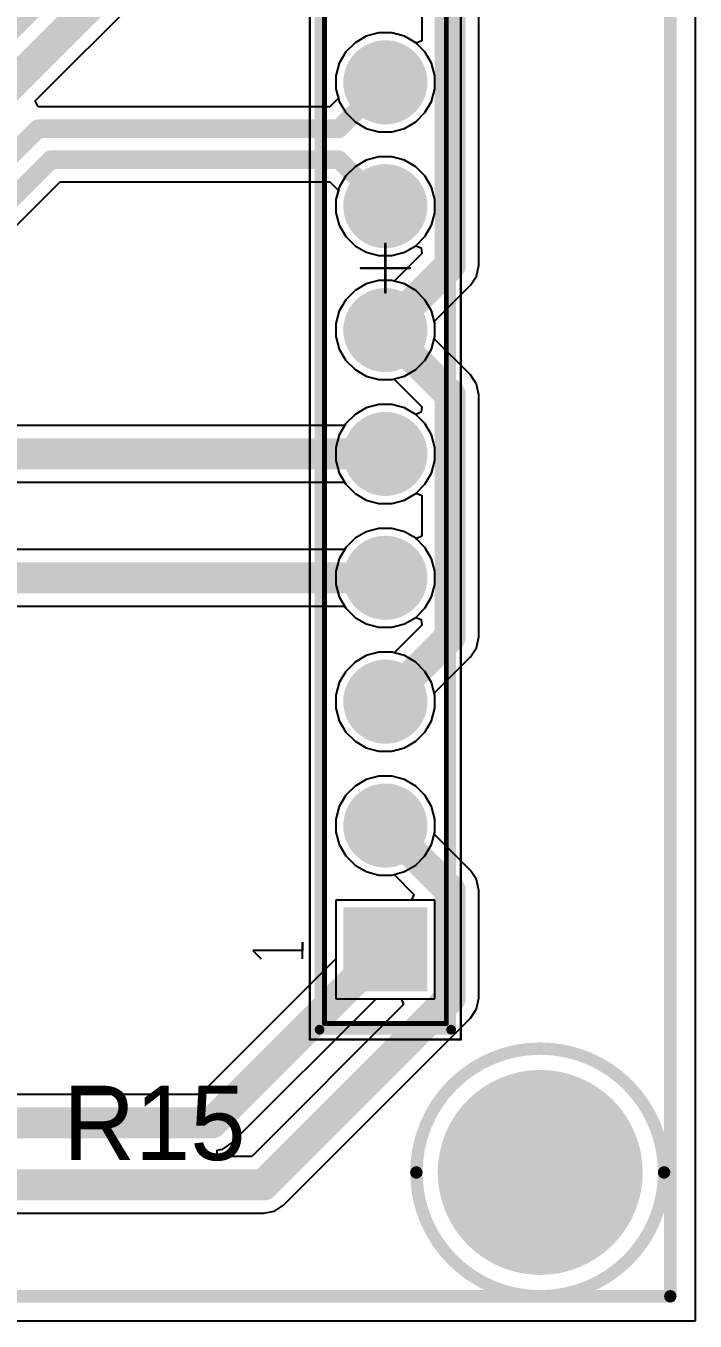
# Model space of a CAD drawing. Header units: millimetres. Extents: x 1.79 to 6.42, y 2.45 to 4.75.
# Drawn here: x 5.61 to 6.15, y 2.45 to 3.496 of the extents above; entities that cross this region are included whole.
import ezdxf

# ---------------------------------------------------------------- set-up
doc = ezdxf.new("R2010")
doc.units = ezdxf.units.MM
doc.header["$MEASUREMENT"] = 0
for name, color, linetype in [('BottomLayer', 5, 'Continuous'), ('BottomSolder', 6, 'Continuous'), ('Mechanical13', 56, 'Continuous'), ('Mechanical15', 56, 'Continuous'), ('MultiLayer', 9, 'Continuous'), ('PadHoleLayer', 156, 'Continuous'), ('TopLayer', 1, 'Continuous'), ('TopOverlay', 2, 'Continuous'), ('TopSolder', 216, 'Continuous')]:
    doc.layers.add(name, color=color, linetype=linetype)

# ---------------------------------------------------------------- blocks, each defined once
blk = doc.blocks.new('61301211821_10')
at = {"layer": 'BottomLayer', "const_width": 0.0299}
for points in [[(-0.465, 0, 1), (-0.435, 0, 1)], [(-0.365, 0, 1), (-0.335, 0, 1)], [(-0.265, 0, 1), (-0.235, 0, 1)], [(-0.165, 0, 1), (-0.135, 0, 1)], [(-0.065, 0, 1), (-0.035, 0, 1)], [(0.035, 0, 1), (0.065, 0, 1)], [(0.135, 0, 1), (0.165, 0, 1)]]:
    blk.add_lwpolyline(points, format="xyb", close=True, dxfattribs=at)
at = {"layer": 'BottomLayer'}
blk.add_solid([(-0.5799, -0.0299), (-0.5201, -0.0299), (-0.5799, 0.0299), (-0.5201, 0.0299)], dxfattribs=at)
at = {"layer": 'BottomSolder', "const_width": 0.0339}
for points in [[(-0.467, 0, 1), (-0.433, 0, 1)], [(-0.367, 0, 1), (-0.333, 0, 1)], [(-0.267, 0, 1), (-0.233, 0, 1)], [(-0.167, 0, 1), (-0.133, 0, 1)], [(-0.067, 0, 1), (-0.033, 0, 1)], [(0.033, 0, 1), (0.067, 0, 1)], [(0.133, 0, 1), (0.167, 0, 1)]]:
    blk.add_lwpolyline(points, format="xyb", close=True, dxfattribs=at)
at = {"layer": 'BottomSolder'}
blk.add_solid([(-0.5839, -0.0339), (-0.5161, -0.0339), (-0.5839, 0.0339), (-0.5161, 0.0339)], dxfattribs=at)
at = {"layer": 'Mechanical13', "const_width": 0.00394}
for points in [[(-0.6098, 0.0492), (0.6098, 0.0492)], [(-0.6098, 0.0492), (-0.6098, -0.0492)], [(-0.6098, -0.0492), (0.6098, -0.0492)]]:
    blk.add_lwpolyline(points, dxfattribs=at)
at = {"layer": 'Mechanical13', "const_width": 0.00197}
for points in [[(-0.6108, 0.0492, 1), (-0.6089, 0.0492, 1)], [(-0.6108, 0.0492, 1), (-0.6089, 0.0492, 1)], [(-0.6108, -0.0492, 1), (-0.6089, -0.0492, 1)], [(-0.6108, -0.0492, 1), (-0.6089, -0.0492, 1)]]:
    blk.add_lwpolyline(points, format="xyb", close=True, dxfattribs=at)
at = {"layer": 'Mechanical15', "const_width": 0.00197}
for points in [[(-0.6226, 0.061), (0.6226, 0.061)], [(-0.6226, 0.061), (-0.6226, -0.061)], [(0, 0.0197), (0, -0.0197)], [(-0.0197, 0), (0.0197, 0)], [(-0.6226, -0.061), (0.6226, -0.061)]]:
    blk.add_lwpolyline(points, dxfattribs=at)
at = {"layer": 'Mechanical15', "const_width": 0.000984}
for points in [[(-0.6231, 0.061, 1), (-0.6221, 0.061, 1)], [(-0.6231, 0.061, 1), (-0.6221, 0.061, 1)], [(-0.0005, 0.0197, 1), (0.0005, 0.0197, 1)], [(-0.0202, 0, 1), (-0.0192, 0, 1)], [(0.0192, 0, 1), (0.0202, 0, 1)], [(-0.0005, -0.0197, 1), (0.0005, -0.0197, 1)], [(-0.6231, -0.061, 1), (-0.6221, -0.061, 1)], [(-0.6231, -0.061, 1), (-0.6221, -0.061, 1)]]:
    blk.add_lwpolyline(points, format="xyb", close=True, dxfattribs=at)
at = {"layer": 'MultiLayer', "const_width": 0.0299}
for points in [[(-0.465, 0, 1), (-0.435, 0, 1)], [(-0.365, 0, 1), (-0.335, 0, 1)], [(-0.265, 0, 1), (-0.235, 0, 1)], [(-0.165, 0, 1), (-0.135, 0, 1)], [(-0.065, 0, 1), (-0.035, 0, 1)], [(0.035, 0, 1), (0.065, 0, 1)], [(0.135, 0, 1), (0.165, 0, 1)]]:
    blk.add_lwpolyline(points, format="xyb", close=True, dxfattribs=at)
at = {"layer": 'MultiLayer'}
blk.add_solid([(-0.5799, -0.0299), (-0.5201, -0.0299), (-0.5799, 0.0299), (-0.5201, 0.0299)], dxfattribs=at)
at = {"layer": 'PadHoleLayer', "const_width": 0.0201}
for points in [[(-0.56, 0, 1), (-0.54, 0, 1)], [(-0.46, 0, 1), (-0.44, 0, 1)], [(-0.36, 0, 1), (-0.34, 0, 1)], [(-0.26, 0, 1), (-0.24, 0, 1)], [(-0.16, 0, 1), (-0.14, 0, 1)], [(-0.06, 0, 1), (-0.04, 0, 1)], [(0.04, 0, 1), (0.06, 0, 1)], [(0.14, 0, 1), (0.16, 0, 1)]]:
    blk.add_lwpolyline(points, format="xyb", close=True, dxfattribs=at)
at = {"layer": 'TopLayer', "const_width": 0.0299}
for points in [[(-0.465, 0, 1), (-0.435, 0, 1)], [(-0.365, 0, 1), (-0.335, 0, 1)], [(-0.265, 0, 1), (-0.235, 0, 1)], [(-0.165, 0, 1), (-0.135, 0, 1)], [(-0.065, 0, 1), (-0.035, 0, 1)], [(0.035, 0, 1), (0.065, 0, 1)], [(0.135, 0, 1), (0.165, 0, 1)]]:
    blk.add_lwpolyline(points, format="xyb", close=True, dxfattribs=at)
at = {"layer": 'TopLayer'}
blk.add_solid([(-0.5799, -0.0299), (-0.5201, -0.0299), (-0.5799, 0.0299), (-0.5201, 0.0299)], dxfattribs=at)
at = {"layer": 'TopOverlay'}
for p, q in [((-0.5508, 0.1069), (-0.5575, 0.1003)), ((-0.5508, 0.0669), (-0.5508, 0.1069)), ((-0.5575, 0.0669), (-0.5442, 0.0669)), ((-0.5442, 0.0669), (-0.5508, 0.0669))]:
    blk.add_line(p, q, dxfattribs=at)
at = {"layer": 'TopOverlay', "const_width": 0.00787}
for points in [[(-0.6148, 0.0531), (0.6148, 0.0531)], [(-0.6148, 0.0531), (-0.6148, -0.0531)], [(-0.6148, -0.0531), (0.6148, -0.0531)]]:
    blk.add_lwpolyline(points, dxfattribs=at)
at = {"layer": 'TopOverlay', "const_width": 0.00394}
for points in [[(-0.6167, 0.0531, 1), (-0.6128, 0.0531, 1)], [(-0.6167, 0.0531, 1), (-0.6128, 0.0531, 1)], [(-0.6167, -0.0531, 1), (-0.6128, -0.0531, 1)], [(-0.6167, -0.0531, 1), (-0.6128, -0.0531, 1)]]:
    blk.add_lwpolyline(points, format="xyb", close=True, dxfattribs=at)
at = {"layer": 'TopSolder', "const_width": 0.0339}
for points in [[(-0.467, 0, 1), (-0.433, 0, 1)], [(-0.367, 0, 1), (-0.333, 0, 1)], [(-0.267, 0, 1), (-0.233, 0, 1)], [(-0.167, 0, 1), (-0.133, 0, 1)], [(-0.067, 0, 1), (-0.033, 0, 1)], [(0.033, 0, 1), (0.067, 0, 1)], [(0.133, 0, 1), (0.167, 0, 1)]]:
    blk.add_lwpolyline(points, format="xyb", close=True, dxfattribs=at)
at = {"layer": 'TopSolder'}
blk.add_solid([(-0.5839, -0.0339), (-0.5161, -0.0339), (-0.5839, 0.0339), (-0.5161, 0.0339)], dxfattribs=at)

msp = doc.modelspace()

# ---------------------------------------------------------------- linework, layer by layer
at = {"layer": 'BottomLayer'}
for p, q in [((6.15, 4.75), (6.15, 2.45)), ((5.9754, 3.3024), (5.9754, 3.6976)), ((5.6174, 3.435), (5.7095, 3.5271)), ((5.9295, 3.5165), (5.9295, 3.4835)), ((5.8755, 3.4819), (5.8681, 3.4745)), ((5.8846, 3.4872), (5.8755, 3.4819)), ((5.8947, 3.4899), (5.8846, 3.4872)), ((5.9053, 3.4899), (5.8947, 3.4899)), ((5.9154, 3.4872), (5.9053, 3.4899)), ((5.9245, 3.4819), (5.9154, 3.4872)), ((5.9249, 3.4816), (5.9245, 3.4819)), ((5.9295, 3.4835), (5.9249, 3.4816)), ((5.8681, 3.4745), (5.8628, 3.4654)), ((5.8628, 3.4654), (5.8601, 3.4553)), ((5.8601, 3.4553), (5.8601, 3.4447)), ((5.8601, 3.4447), (5.8621, 3.4373)), ((5.6194, 3.4308), (5.6174, 3.435)), ((5.6199, 3.4303), (5.6194, 3.4308)), ((5.8551, 3.4303), (5.6199, 3.4303)), ((5.8621, 3.4373), (5.8551, 3.4303)), ((5.2378, 2.9701), (5.6374, 3.3697)), ((5.6374, 3.3697), (5.8551, 3.3697)), ((5.8551, 3.3697), (5.8621, 3.3627)), ((5.8621, 3.3627), (5.8601, 3.3553)), ((5.8601, 3.3553), (5.8601, 3.3447)), ((5.8601, 3.3447), (5.8628, 3.3346)), ((5.8628, 3.3346), (5.8681, 3.3255)), ((5.8681, 3.3255), (5.8755, 3.3181)), ((5.8755, 3.3181), (5.8846, 3.3128)), ((5.9154, 3.3128), (5.9245, 3.3181)), ((5.9245, 3.3181), (5.9246, 3.3181)), ((5.9246, 3.3181), (5.929, 3.3163)), ((5.929, 3.3163), (5.9294, 3.3119)), ((5.8846, 3.3128), (5.8947, 3.3101)), ((5.8947, 3.3101), (5.9053, 3.3101)), ((5.9053, 3.3101), (5.9154, 3.3128)), ((5.9294, 3.3119), (5.907, 3.2895)), ((5.9686, 3.2862), (5.9736, 3.2936)), ((5.9736, 3.2936), (5.9754, 3.3024)), ((5.8846, 3.2872), (5.8755, 3.2819)), ((5.8947, 3.2899), (5.8846, 3.2872)), ((5.9053, 3.2899), (5.8947, 3.2899)), ((5.907, 3.2895), (5.9053, 3.2899)), ((5.9395, 3.257), (5.9686, 3.2862)), ((5.8681, 3.2745), (5.8628, 3.2654)), ((5.8755, 3.2819), (5.8681, 3.2745)), ((5.8628, 3.2654), (5.8601, 3.2553)), ((5.8601, 3.2553), (5.8601, 3.2447)), ((5.9399, 3.2553), (5.9395, 3.257)), ((5.9399, 3.2447), (5.9399, 3.2553)), ((5.8601, 3.2447), (5.8628, 3.2346)), ((5.9395, 3.243), (5.9399, 3.2447)), ((5.9686, 3.2138), (5.9395, 3.243)), ((5.8628, 3.2346), (5.8681, 3.2255)), ((5.8681, 3.2255), (5.8755, 3.2181)), ((5.8755, 3.2181), (5.8846, 3.2128)), ((5.8846, 3.2128), (5.8947, 3.2101)), ((5.8947, 3.2101), (5.9053, 3.2101)), ((5.9053, 3.2101), (5.907, 3.2105)), ((5.907, 3.2105), (5.9294, 3.1881)), ((5.9736, 3.2064), (5.9686, 3.2138)), ((5.9754, 3.1976), (5.9736, 3.2064)), ((5.8947, 3.1899), (5.8846, 3.1872)), ((5.9053, 3.1899), (5.8947, 3.1899)), ((5.9154, 3.1872), (5.9053, 3.1899)), ((5.9754, 3.0024), (5.9754, 3.1976)), ((5.8755, 3.1819), (5.8681, 3.1745)), ((5.8846, 3.1872), (5.8755, 3.1819)), ((5.9245, 3.1819), (5.9154, 3.1872)), ((5.9246, 3.1819), (5.9245, 3.1819)), ((5.929, 3.1837), (5.9246, 3.1819)), ((5.9294, 3.1881), (5.929, 3.1837)), ((5.8681, 3.1745), (5.8628, 3.1654)), ((5.8628, 3.1654), (5.8601, 3.1553)), ((5.8601, 3.1553), (5.8601, 3.1447)), ((5.8601, 3.1447), (5.8628, 3.1346)), ((5.8628, 3.1346), (5.8681, 3.1255)), ((5.8681, 3.1255), (5.8755, 3.1181)), ((5.8755, 3.1181), (5.8846, 3.1128)), ((5.9154, 3.1128), (5.9245, 3.1181)), ((5.9245, 3.1181), (5.9249, 3.1184)), ((5.9249, 3.1184), (5.9295, 3.1165)), ((5.9295, 3.1165), (5.9295, 3.0835)), ((5.8846, 3.1128), (5.8947, 3.1101)), ((5.8947, 3.1101), (5.9053, 3.1101)), ((5.9053, 3.1101), (5.9154, 3.1128)), ((5.8846, 3.0872), (5.8755, 3.0819)), ((5.8947, 3.0899), (5.8846, 3.0872)), ((5.9053, 3.0899), (5.8947, 3.0899)), ((5.9154, 3.0872), (5.9053, 3.0899)), ((5.9245, 3.0819), (5.9154, 3.0872)), ((5.8681, 3.0745), (5.8628, 3.0654)), ((5.8755, 3.0819), (5.8681, 3.0745)), ((5.9249, 3.0816), (5.9245, 3.0819)), ((5.9295, 3.0835), (5.9249, 3.0816)), ((5.8628, 3.0654), (5.8601, 3.0553)), ((5.8601, 3.0553), (5.8601, 3.0447)), ((5.8601, 3.0447), (5.8628, 3.0346)), ((5.8628, 3.0346), (5.8681, 3.0255)), ((5.8681, 3.0255), (5.8755, 3.0181)), ((5.8755, 3.0181), (5.8846, 3.0128)), ((5.8846, 3.0128), (5.8947, 3.0101)), ((5.9053, 3.0101), (5.9154, 3.0128)), ((5.9294, 3.0119), (5.907, 2.9895)), ((5.9154, 3.0128), (5.9245, 3.0181)), ((5.9245, 3.0181), (5.9246, 3.0181)), ((5.9246, 3.0181), (5.929, 3.0163)), ((5.929, 3.0163), (5.9294, 3.0119)), ((5.8947, 3.0101), (5.9053, 3.0101)), ((5.9736, 2.9936), (5.9754, 3.0024)), ((5.9686, 2.9862), (5.9736, 2.9936)), ((5.8755, 2.9819), (5.8681, 2.9745)), ((5.8846, 2.9872), (5.8755, 2.9819)), ((5.8947, 2.9899), (5.8846, 2.9872)), ((5.9053, 2.9899), (5.8947, 2.9899)), ((5.907, 2.9895), (5.9053, 2.9899)), ((5.9395, 2.957), (5.9686, 2.9862)), ((5.8681, 2.9745), (5.8628, 2.9654)), ((5.8628, 2.9654), (5.8601, 2.9553)), ((5.8601, 2.9553), (5.8601, 2.9447)), ((5.9399, 2.9553), (5.9395, 2.957)), ((5.9399, 2.9447), (5.9399, 2.9553)), ((5.8601, 2.9447), (5.8628, 2.9346)), ((5.9372, 2.9346), (5.9399, 2.9447)), ((5.8628, 2.9346), (5.8681, 2.9255)), ((5.9319, 2.9255), (5.9372, 2.9346)), ((5.8681, 2.9255), (5.8755, 2.9181)), ((5.8755, 2.9181), (5.8846, 2.9128)), ((5.9154, 2.9128), (5.9245, 2.9181)), ((5.9245, 2.9181), (5.9319, 2.9255)), ((5.8846, 2.9128), (5.8947, 2.9101)), ((5.8947, 2.9101), (5.9053, 2.9101)), ((5.9053, 2.9101), (5.9154, 2.9128)), ((5.8846, 2.8872), (5.8755, 2.8819)), ((5.8947, 2.8899), (5.8846, 2.8872)), ((5.9053, 2.8899), (5.8947, 2.8899)), ((5.9154, 2.8872), (5.9053, 2.8899)), ((5.9245, 2.8819), (5.9154, 2.8872)), ((5.8755, 2.8819), (5.8681, 2.8745)), ((5.9319, 2.8745), (5.9245, 2.8819)), ((5.8628, 2.8654), (5.8601, 2.8553)), ((5.8681, 2.8745), (5.8628, 2.8654)), ((5.9372, 2.8654), (5.9319, 2.8745)), ((5.9399, 2.8553), (5.9372, 2.8654)), ((5.8601, 2.8553), (5.8601, 2.8447)), ((5.9399, 2.8447), (5.9399, 2.8553)), ((5.8601, 2.8447), (5.8628, 2.8346)), ((5.9395, 2.843), (5.9399, 2.8447)), ((5.8628, 2.8346), (5.8681, 2.8255)), ((5.9686, 2.8138), (5.9395, 2.843)), ((5.8681, 2.8255), (5.8755, 2.8181)), ((5.8755, 2.8181), (5.8846, 2.8128)), ((5.8846, 2.8128), (5.8947, 2.8101)), ((5.9736, 2.8064), (5.9686, 2.8138)), ((5.8947, 2.8101), (5.9053, 2.8101)), ((5.9053, 2.8101), (5.907, 2.8105)), ((5.907, 2.8105), (5.923, 2.7945)), ((5.9754, 2.7976), (5.9736, 2.8064)), ((5.923, 2.7945), (5.9211, 2.7899)), ((5.9754, 2.7108), (5.9754, 2.7976)), ((5.9211, 2.7899), (5.8601, 2.7899)), ((5.8601, 2.7899), (5.8601, 2.7425)), ((5.8601, 2.7425), (5.7505, 2.6329)), ((5.7762, 2.5938), (5.8925, 2.7101)), ((5.8925, 2.7101), (5.9128, 2.7101)), ((5.9128, 2.7101), (5.9147, 2.7055)), ((5.9736, 2.702), (5.9754, 2.7108)), ((5.9147, 2.7055), (5.7921, 2.5829)), ((5.9686, 2.6945), (5.9736, 2.702)), ((5.8178, 2.5437), (5.9686, 2.6945)), ((5.7505, 2.6329), (5.6001, 2.6329)), ((5.7688, 2.5888), (5.7762, 2.5938)), ((5.7641, 2.5879), (5.7688, 2.5888)), ((5.7646, 2.5829), (5.7641, 2.5879)), ((5.7921, 2.5829), (5.7646, 2.5829)), ((5.8104, 2.5387), (5.8178, 2.5437)), ((5.4051, 2.537), (5.8016, 2.537)), ((5.8016, 2.537), (5.8104, 2.5387)), ((6.15, 2.45), (3.4, 2.45))]:
    msp.add_line(p, q, dxfattribs=at)
for points, const_width in [([(5.9524, 3.3024), (5.9524, 3.6976)], 0.025), ([(5.115, 3.015), (5.75, 3.65)], 0.025), ([(5.13, 2.98), (5.7, 3.55)], 0.025), ([(5.8625, 3.4125), (5.9, 3.45)], 0.015), ([(5.1916, 2.9845), (5.6196, 3.4125)], 0.015), ([(5.6196, 3.4125), (5.8625, 3.4125)], 0.015), ([(5.22, 2.9775), (5.63, 3.3875)], 0.015), ([(5.63, 3.3875), (5.8625, 3.3875)], 0.015), ([(5.8625, 3.3875), (5.9, 3.35)], 0.015), ([(5.9, 3.25), (5.9524, 3.3024)], 0.025), ([(5.9, 3.25), (5.9524, 3.1976)], 0.025), ([(5.9524, 3.0024), (5.9524, 3.1976)], 0.025), ([(5.9, 2.95), (5.9524, 3.0024)], 0.025), ([(5.9, 2.85), (5.9524, 2.7976)], 0.025), ([(5.9524, 2.7108), (5.9524, 2.7976)], 0.025), ([(5.76, 2.61), (5.9, 2.75)], 0.025), ([(5.8016, 2.5599), (5.9524, 2.7108)], 0.025), ([(5.57, 2.61), (5.76, 2.61)], 0.025), ([(5.4051, 2.5599), (5.8016, 2.5599)], 0.025)]:
    msp.add_lwpolyline(points, dxfattribs=dict(at, const_width=const_width))
for points, const_width in [([(5.8963, 3.45, 1), (5.9037, 3.45, 1)], 0.0075), ([(5.6159, 3.4125, 1), (5.6234, 3.4125, 1)], 0.0075), ([(5.6159, 3.4125, 1), (5.6234, 3.4125, 1)], 0.0075), ([(5.8587, 3.4125, 1), (5.8662, 3.4125, 1)], 0.0075), ([(5.8587, 3.4125, 1), (5.8662, 3.4125, 1)], 0.0075), ([(5.6262, 3.3875, 1), (5.6338, 3.3875, 1)], 0.0075), ([(5.6262, 3.3875, 1), (5.6338, 3.3875, 1)], 0.0075), ([(5.8587, 3.3875, 1), (5.8662, 3.3875, 1)], 0.0075), ([(5.8587, 3.3875, 1), (5.8662, 3.3875, 1)], 0.0075), ([(5.8963, 3.35, 1), (5.9037, 3.35, 1)], 0.0075), ([(5.9462, 3.3024, 1), (5.9587, 3.3024, 1)], 0.0125), ([(5.9462, 3.3024, 1), (5.9587, 3.3024, 1)], 0.0125), ([(5.8937, 3.25, 1), (5.9062, 3.25, 1)], 0.0125), ([(5.8937, 3.25, 1), (5.9062, 3.25, 1)], 0.0125), ([(5.9462, 3.1976, 1), (5.9587, 3.1976, 1)], 0.0125), ([(5.9462, 3.1976, 1), (5.9587, 3.1976, 1)], 0.0125), ([(5.9462, 3.0024, 1), (5.9587, 3.0024, 1)], 0.0125), ([(5.9462, 3.0024, 1), (5.9587, 3.0024, 1)], 0.0125), ([(5.8937, 2.95, 1), (5.9062, 2.95, 1)], 0.0125), ([(5.8937, 2.85, 1), (5.9062, 2.85, 1)], 0.0125), ([(5.9462, 2.7976, 1), (5.9587, 2.7976, 1)], 0.0125), ([(5.9462, 2.7976, 1), (5.9587, 2.7976, 1)], 0.0125), ([(5.8937, 2.75, 1), (5.9062, 2.75, 1)], 0.0125), ([(5.9462, 2.7108, 1), (5.9587, 2.7108, 1)], 0.0125), ([(5.9462, 2.7108, 1), (5.9587, 2.7108, 1)], 0.0125), ([(5.9856, 2.57, 1), (6.0644, 2.57, 1)], 0.0787), ([(5.7538, 2.61, 1), (5.7663, 2.61, 1)], 0.0125), ([(5.7538, 2.61, 1), (5.7663, 2.61, 1)], 0.0125), ([(5.7954, 2.5599, 1), (5.8079, 2.5599, 1)], 0.0125), ([(5.7954, 2.5599, 1), (5.8079, 2.5599, 1)], 0.0125)]:
    msp.add_lwpolyline(points, format="xyb", close=True, dxfattribs=dict(at, const_width=const_width))
at = {"layer": 'BottomSolder', "const_width": 0.0827}
msp.add_lwpolyline([(5.9836, 2.57, 1), (6.0664, 2.57, 1)], format="xyb", close=True, dxfattribs=at)
at = {"layer": 'MultiLayer', "const_width": 0.0787}
msp.add_lwpolyline([(5.9856, 2.57, 1), (6.0644, 2.57, 1)], format="xyb", close=True, dxfattribs=at)
at = {"layer": 'PadHoleLayer', "const_width": 0.0591}
msp.add_lwpolyline([(5.9955, 2.57, 1), (6.0545, 2.57, 1)], format="xyb", close=True, dxfattribs=at)
at = {"layer": 'TopLayer'}
for p, q in [((6.15, 4.75), (6.15, 2.45)), ((5.8755, 3.4819), (5.8681, 3.4745)), ((5.8846, 3.4872), (5.8755, 3.4819)), ((5.8947, 3.4899), (5.8846, 3.4872)), ((5.9053, 3.4899), (5.8947, 3.4899)), ((5.9154, 3.4872), (5.9053, 3.4899)), ((5.9245, 3.4819), (5.9154, 3.4872)), ((5.9319, 3.4745), (5.9245, 3.4819)), ((5.8681, 3.4745), (5.8628, 3.4654)), ((5.9372, 3.4654), (5.9319, 3.4745)), ((5.8628, 3.4654), (5.8601, 3.4553)), ((5.9399, 3.4553), (5.9372, 3.4654)), ((5.8601, 3.4553), (5.8601, 3.4447)), ((5.9399, 3.4447), (5.9399, 3.4553)), ((5.8601, 3.4447), (5.8628, 3.4346)), ((5.9372, 3.4346), (5.9399, 3.4447)), ((5.8628, 3.4346), (5.8681, 3.4255)), ((5.9319, 3.4255), (5.9372, 3.4346)), ((5.8681, 3.4255), (5.8755, 3.4181)), ((5.9245, 3.4181), (5.9319, 3.4255)), ((5.8755, 3.4181), (5.8846, 3.4128)), ((5.8846, 3.4128), (5.8947, 3.4101)), ((5.8947, 3.4101), (5.9053, 3.4101)), ((5.9053, 3.4101), (5.9154, 3.4128)), ((5.9154, 3.4128), (5.9245, 3.4181)), ((5.8947, 3.3899), (5.8846, 3.3872)), ((5.9053, 3.3899), (5.8947, 3.3899)), ((5.9154, 3.3872), (5.9053, 3.3899)), ((5.8755, 3.3819), (5.8681, 3.3745)), ((5.8846, 3.3872), (5.8755, 3.3819)), ((5.9245, 3.3819), (5.9154, 3.3872)), ((5.9319, 3.3745), (5.9245, 3.3819)), ((5.8681, 3.3745), (5.8628, 3.3654)), ((5.9372, 3.3654), (5.9319, 3.3745)), ((5.8628, 3.3654), (5.8601, 3.3553)), ((5.9399, 3.3553), (5.9372, 3.3654)), ((5.8601, 3.3553), (5.8601, 3.3447)), ((5.9399, 3.3447), (5.9399, 3.3553)), ((5.8601, 3.3447), (5.8628, 3.3346)), ((5.9372, 3.3346), (5.9399, 3.3447)), ((5.8628, 3.3346), (5.8681, 3.3255)), ((5.8681, 3.3255), (5.8755, 3.3181)), ((5.9245, 3.3181), (5.9319, 3.3255)), ((5.9319, 3.3255), (5.9372, 3.3346)), ((5.8755, 3.3181), (5.8846, 3.3128)), ((5.9154, 3.3128), (5.9245, 3.3181)), ((5.8846, 3.3128), (5.8947, 3.3101)), ((5.8947, 3.3101), (5.9053, 3.3101)), ((5.9053, 3.3101), (5.9154, 3.3128)), ((5.8846, 3.2872), (5.8755, 3.2819)), ((5.8947, 3.2899), (5.8846, 3.2872)), ((5.9053, 3.2899), (5.8947, 3.2899)), ((5.9154, 3.2872), (5.9053, 3.2899)), ((5.9245, 3.2819), (5.9154, 3.2872)), ((5.8681, 3.2745), (5.8628, 3.2654)), ((5.8755, 3.2819), (5.8681, 3.2745)), ((5.9319, 3.2745), (5.9245, 3.2819)), ((5.9372, 3.2654), (5.9319, 3.2745)), ((5.8628, 3.2654), (5.8601, 3.2553)), ((5.9399, 3.2553), (5.9372, 3.2654)), ((5.8601, 3.2553), (5.8601, 3.2447)), ((5.9399, 3.2447), (5.9399, 3.2553)), ((5.8601, 3.2447), (5.8628, 3.2346)), ((5.9372, 3.2346), (5.9399, 3.2447)), ((5.8628, 3.2346), (5.8681, 3.2255)), ((5.9319, 3.2255), (5.9372, 3.2346)), ((5.8681, 3.2255), (5.8755, 3.2181)), ((5.9245, 3.2181), (5.9319, 3.2255)), ((5.8755, 3.2181), (5.8846, 3.2128)), ((5.8846, 3.2128), (5.8947, 3.2101)), ((5.8947, 3.2101), (5.9053, 3.2101)), ((5.9053, 3.2101), (5.9154, 3.2128)), ((5.9154, 3.2128), (5.9245, 3.2181)), ((5.8947, 3.1899), (5.8846, 3.1872)), ((5.9053, 3.1899), (5.8947, 3.1899)), ((5.9154, 3.1872), (5.9053, 3.1899)), ((5.8755, 3.1819), (5.8681, 3.1745)), ((5.8846, 3.1872), (5.8755, 3.1819)), ((5.9245, 3.1819), (5.9154, 3.1872)), ((5.9319, 3.1745), (5.9245, 3.1819)), ((5.8671, 3.1729), (5.54, 3.1729)), ((5.8681, 3.1745), (5.8671, 3.1729)), ((5.9372, 3.1654), (5.9319, 3.1745)), ((5.9399, 3.1553), (5.9372, 3.1654)), ((5.9399, 3.1447), (5.9399, 3.1553)), ((5.9372, 3.1346), (5.9399, 3.1447)), ((5.5495, 3.1271), (5.8671, 3.1271)), ((5.8671, 3.1271), (5.8681, 3.1255)), ((5.9319, 3.1255), (5.9372, 3.1346)), ((5.8681, 3.1255), (5.8755, 3.1181)), ((5.8755, 3.1181), (5.8846, 3.1128)), ((5.9154, 3.1128), (5.9245, 3.1181)), ((5.9245, 3.1181), (5.9319, 3.1255)), ((5.8846, 3.1128), (5.8947, 3.1101)), ((5.8947, 3.1101), (5.9053, 3.1101)), ((5.9053, 3.1101), (5.9154, 3.1128)), ((5.8846, 3.0872), (5.8755, 3.0819)), ((5.8947, 3.0899), (5.8846, 3.0872)), ((5.9053, 3.0899), (5.8947, 3.0899)), ((5.9154, 3.0872), (5.9053, 3.0899)), ((5.9245, 3.0819), (5.9154, 3.0872)), ((5.8681, 3.0745), (5.8671, 3.0729)), ((5.8755, 3.0819), (5.8681, 3.0745)), ((5.9319, 3.0745), (5.9245, 3.0819)), ((5.9372, 3.0654), (5.9319, 3.0745)), ((5.8671, 3.0729), (5.54, 3.0729)), ((5.9399, 3.0553), (5.9372, 3.0654)), ((5.9399, 3.0447), (5.9399, 3.0553)), ((5.9372, 3.0346), (5.9399, 3.0447)), ((5.9319, 3.0255), (5.9372, 3.0346)), ((5.5495, 3.0271), (5.8671, 3.0271)), ((5.8671, 3.0271), (5.8681, 3.0255)), ((5.8681, 3.0255), (5.8755, 3.0181)), ((5.9245, 3.0181), (5.9319, 3.0255)), ((5.8755, 3.0181), (5.8846, 3.0128)), ((5.8846, 3.0128), (5.8947, 3.0101)), ((5.9053, 3.0101), (5.9154, 3.0128)), ((5.9154, 3.0128), (5.9245, 3.0181)), ((5.8947, 3.0101), (5.9053, 3.0101)), ((5.8755, 2.9819), (5.8681, 2.9745)), ((5.8846, 2.9872), (5.8755, 2.9819)), ((5.8947, 2.9899), (5.8846, 2.9872)), ((5.9053, 2.9899), (5.8947, 2.9899)), ((5.9154, 2.9872), (5.9053, 2.9899)), ((5.9245, 2.9819), (5.9154, 2.9872)), ((5.9319, 2.9745), (5.9245, 2.9819)), ((5.8681, 2.9745), (5.8628, 2.9654)), ((5.9372, 2.9654), (5.9319, 2.9745)), ((5.8628, 2.9654), (5.8601, 2.9553)), ((5.9399, 2.9553), (5.9372, 2.9654)), ((5.8601, 2.9553), (5.8601, 2.9447)), ((5.9399, 2.9447), (5.9399, 2.9553)), ((5.8601, 2.9447), (5.8628, 2.9346)), ((5.9372, 2.9346), (5.9399, 2.9447)), ((5.8628, 2.9346), (5.8681, 2.9255)), ((5.9319, 2.9255), (5.9372, 2.9346)), ((5.8681, 2.9255), (5.8755, 2.9181)), ((5.8755, 2.9181), (5.8846, 2.9128)), ((5.9154, 2.9128), (5.9245, 2.9181)), ((5.9245, 2.9181), (5.9319, 2.9255)), ((5.8846, 2.9128), (5.8947, 2.9101)), ((5.8947, 2.9101), (5.9053, 2.9101)), ((5.9053, 2.9101), (5.9154, 2.9128)), ((5.8846, 2.8872), (5.8755, 2.8819)), ((5.8947, 2.8899), (5.8846, 2.8872)), ((5.9053, 2.8899), (5.8947, 2.8899)), ((5.9154, 2.8872), (5.9053, 2.8899)), ((5.9245, 2.8819), (5.9154, 2.8872)), ((5.8755, 2.8819), (5.8681, 2.8745)), ((5.9319, 2.8745), (5.9245, 2.8819)), ((5.8628, 2.8654), (5.8601, 2.8553)), ((5.8681, 2.8745), (5.8628, 2.8654)), ((5.9372, 2.8654), (5.9319, 2.8745)), ((5.9399, 2.8553), (5.9372, 2.8654)), ((5.8601, 2.8553), (5.8601, 2.8447)), ((5.9399, 2.8447), (5.9399, 2.8553)), ((5.8601, 2.8447), (5.8628, 2.8346)), ((5.9372, 2.8346), (5.9399, 2.8447)), ((5.8628, 2.8346), (5.8681, 2.8255)), ((5.9319, 2.8255), (5.9372, 2.8346)), ((5.8681, 2.8255), (5.8755, 2.8181)), ((5.9245, 2.8181), (5.9319, 2.8255)), ((5.8755, 2.8181), (5.8846, 2.8128)), ((5.8846, 2.8128), (5.8947, 2.8101)), ((5.9053, 2.8101), (5.9154, 2.8128)), ((5.9154, 2.8128), (5.9245, 2.8181)), ((5.8947, 2.8101), (5.9053, 2.8101)), ((5.9399, 2.7899), (5.8601, 2.7899)), ((5.8601, 2.7899), (5.8601, 2.7101)), ((5.9399, 2.7101), (5.9399, 2.7899)), ((5.8601, 2.7101), (5.9399, 2.7101)), ((6.15, 2.45), (3.4, 2.45))]:
    msp.add_line(p, q, dxfattribs=at)
at = {"layer": 'TopLayer', "const_width": 0.025}
for points in [[(5.54, 3.15), (5.9, 3.15)], [(5.54, 3.05), (5.9, 3.05)]]:
    msp.add_lwpolyline(points, dxfattribs=at)
at = {"layer": 'TopLayer'}
for points, const_width in [([(5.8937, 3.15, 1), (5.9062, 3.15, 1)], 0.0125), ([(5.8937, 3.05, 1), (5.9062, 3.05, 1)], 0.0125), ([(5.9856, 2.57, 1), (6.0644, 2.57, 1)], 0.0787)]:
    msp.add_lwpolyline(points, format="xyb", close=True, dxfattribs=dict(at, const_width=const_width))
at = {"layer": 'TopOverlay', "const_width": 0.01}
for points in [[(6.13, 2.47), (6.13, 4.74)], [(3.47, 2.47), (6.13, 2.47)]]:
    msp.add_lwpolyline(points, dxfattribs=at)
at = {"layer": 'TopOverlay'}
for points, const_width in [([(6.125, 2.57, 1), (5.925, 2.57, 1)], 0.01), ([(5.9225, 2.57, 1), (5.9275, 2.57, 1)], 0.005), ([(6.1225, 2.57, 1), (6.1275, 2.57, 1)], 0.005), ([(6.1275, 2.47, 1), (6.1325, 2.47, 1)], 0.005), ([(6.1275, 2.47, 1), (6.1325, 2.47, 1)], 0.005)]:
    msp.add_lwpolyline(points, format="xyb", close=True, dxfattribs=dict(at, const_width=const_width))
at = {"layer": 'TopSolder', "const_width": 0.0827}
msp.add_lwpolyline([(5.9836, 2.57, 1), (6.0664, 2.57, 1)], format="xyb", close=True, dxfattribs=at)

# ---------------------------------------------------------------- block references
at = {"rotation": 90}
msp.add_blockref('61301211821_10', (5.9, 3.3), dxfattribs=at)

# ---------------------------------------------------------------- texts
at = {"layer": 'TopOverlay'}
msp.add_text('R15', height=0.06, dxfattribs=at).set_placement((5.64, 2.58))

doc.saveas('drawing.dxf')
